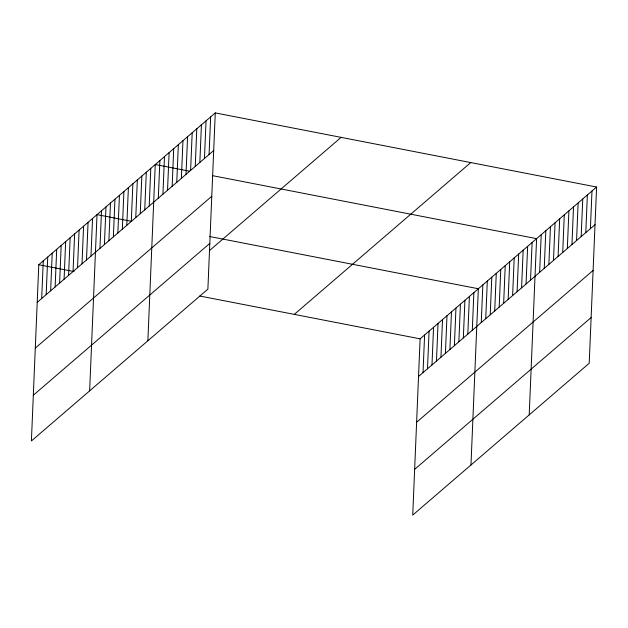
<?xml version="1.0" encoding="UTF-8"?>
<svg xmlns="http://www.w3.org/2000/svg" width="628" height="628" viewBox="0 0 628 628"><rect width="100%" height="100%" fill="white"/><g stroke="black" fill="none" stroke-linecap="round" stroke-linejoin="round"><path stroke-width="0.94" d="M215.271 112.907L38.787 264.726L31.4 440.966L207.884 289.155L215.271 112.907L596.6 187.034L589.213 363.274L412.729 515.093L420.116 338.845L596.6 187.034M41.691 298.52L43.269 260.871M46.166 294.665L47.744 257.017M50.648 290.811L52.226 253.163M55.131 286.957L56.708 249.308M59.605 283.102L61.183 245.454M64.087 279.248L65.665 241.599M68.57 275.402L70.148 237.745M73.052 271.547L74.63 233.891M77.527 267.693L79.104 230.036M82.009 263.839L83.587 226.182M86.491 259.984L88.069 222.328M90.966 256.13L92.544 218.473M89.639 390.867L97.026 214.627L131.346 221.291M99.93 248.421L101.508 210.773M104.405 244.567L105.983 206.918M108.887 240.712L110.465 203.064M113.37 236.858L114.948 199.209M117.844 233.004L119.43 195.355M122.327 229.149L123.904 191.501M126.809 225.295L128.387 187.646M131.291 221.449L132.869 183.792M135.766 217.594L137.344 179.938M140.248 213.74L141.826 176.083M144.73 209.885L146.308 172.229M149.205 206.031L150.783 168.375M147.878 340.769L155.265 164.52L189.585 171.193M158.303 198.205L159.881 160.556M162.919 194.233L164.497 156.584M167.535 190.26L169.113 152.612M172.151 186.296L173.728 148.64M176.766 182.324L178.344 144.668M181.382 178.352L182.96 140.703M185.998 174.38L187.576 136.731M190.614 170.408L192.192 132.759M195.23 166.444L196.807 128.787M199.845 162.471L201.423 124.815M204.461 158.499L206.039 120.851M209.077 154.527L210.655 116.879M423.021 372.647L424.599 334.991M427.495 368.793L429.073 331.137M431.978 364.939L433.555 327.29M436.46 361.084L438.038 323.436M440.942 357.23L442.52 319.581M445.417 353.376L446.995 315.727M449.899 349.521L451.477 311.873M454.382 345.667L455.959 308.018M458.856 341.813L460.434 304.164M463.338 337.958L464.916 300.31M467.821 334.112L469.399 296.455M472.295 330.257L473.873 292.601M470.969 464.995L478.355 288.747L209.516 236.489M481.26 322.549L482.838 284.892M485.734 318.694L487.32 281.038M490.217 314.84L491.795 277.184M494.699 310.986L496.277 273.337M499.182 307.131L500.759 269.483M503.656 303.277L505.234 265.628M508.138 299.423L509.716 261.774M512.621 295.568L514.199 257.92M517.095 291.714L518.673 254.065M521.578 287.86L523.155 250.211M526.06 284.005L527.638 246.357M530.534 280.151L532.112 242.502M529.208 414.896L536.595 238.648L212.468 175.644M539.633 272.332L541.21 234.676M544.248 268.36L545.826 230.712M548.864 264.388L550.442 226.739M553.48 260.416L555.058 222.767M558.096 256.452L559.674 218.795M562.712 252.48L564.289 214.823M567.327 248.507L568.905 210.859M571.943 244.535L573.521 206.887M576.559 240.563L578.137 202.915M581.175 236.591L582.753 198.943M585.791 232.627L587.368 194.97M590.406 228.655L591.984 190.998M37.209 302.374L213.693 150.555M35.294 348.108L211.777 196.297M33.315 395.232L209.799 243.413M209.422 250.643L341.106 137.367M294.281 314.385L470.765 162.573M418.538 376.502L595.022 224.683M416.623 422.236L593.107 270.417M414.645 469.359L591.129 317.54M38.787 264.726L74.057 271.579M199.743 296.008L420.116 338.845"/></g></svg>
